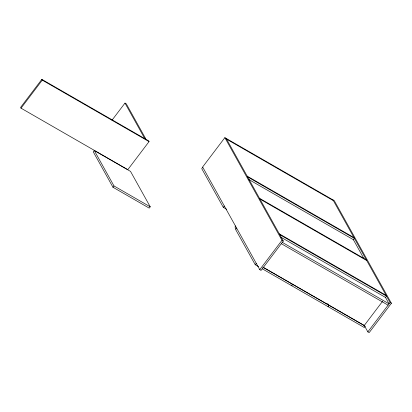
<?xml version="1.0" encoding="UTF-8"?>
<svg xmlns="http://www.w3.org/2000/svg" width="412" height="412" viewBox="0 0 412 412"><rect width="100%" height="100%" fill="white"/><g stroke="black" fill="none" stroke-linecap="round" stroke-linejoin="round"><path stroke-width="0.62" d="M41.839 79.367L20.6 107.403L21.027 108.176L127.813 169.646L149.051 141.61L148.619 140.842L41.839 79.367L42.266 80.139L149.051 141.61M21.027 108.176L42.266 80.139M111.997 120.227L124.98 103.088L126.293 103.845L145.668 138.653L144.355 137.896L124.98 103.088M94.276 150.535L93.272 151.858L112.981 187.264L149.232 208.132L150.236 206.814L130.527 171.402L94.276 150.535L113.985 185.946L150.236 206.814M112.981 187.264L113.985 185.946M364.1 325.145L367.849 331.876L369.162 332.633L391.4 303.273L334.276 200.639L224.864 137.66L202.627 167.014L259.751 269.649L261.064 270.406L283.307 241.046L226.178 138.411M202.735 167.287L201.731 168.606L223.299 207.349L226.646 209.275M223.299 207.349L224.298 206.031M235.736 225.946L234.958 226.971L236.148 229.108M236.534 228.011L235.53 229.335L255.239 264.741L258.587 266.667M255.239 264.741L256.243 263.423M259.751 269.649L281.993 240.294L224.864 137.66M353.233 239.892L354.382 238.373L247.602 176.903M382.681 301.167L364.275 325.459L263.057 267.192M385.364 297.624L386.518 296.104L279.733 234.634M365.284 326.196L364.285 327.514L328.034 306.646L329.034 305.328L364.728 325.871M367.849 331.876L390.087 302.521L332.963 199.882M226.605 139.184L333.39 200.654M247.174 176.13L353.954 237.6M248.827 179.503L353.383 239.691L363.76 258.334M259.503 198.285L366.283 259.756M259.931 199.053L366.711 260.523M279.305 233.862L386.09 295.337M280.958 237.235L385.514 297.428L389.088 303.84L282.302 242.369M281.993 240.294L283.307 241.046M390.087 302.521L391.4 303.273M281.303 243.688L388.083 305.163M327.452 303.737L328.766 304.494M262.933 267.275L292.494 284.29L291.49 285.609L262.49 268.918M292.638 284.373L291.639 285.696L327.89 306.564L328.889 305.241L292.638 284.373"/></g></svg>
